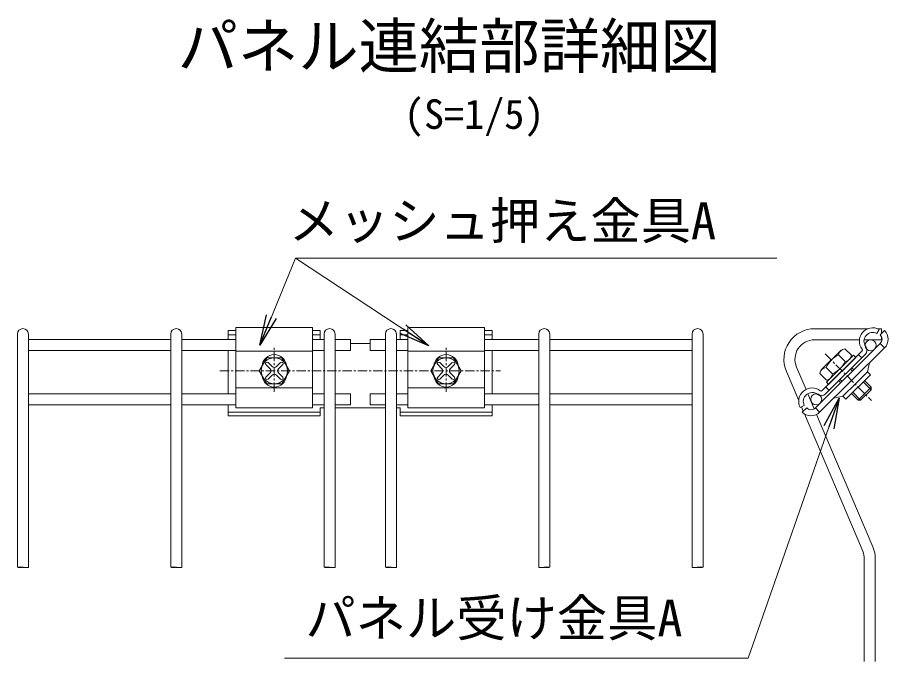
# Model space of a CAD drawing. Units: millimetres, scale not verified, with parts at other scales. Extents: x -4200 to 4200, y -2970 to 2970.
# Drawn here: x 989 to 2120, y -1234 to -394 of the extents above; entities that cross this region are included whole.
import ezdxf
from ezdxf.enums import TextEntityAlignment as Align

# ---------------------------------------------------------------- set-up
doc = ezdxf.new("R2010")
doc.units = ezdxf.units.MM
doc.header["$LTSCALE"] = 10
doc.linetypes.add('USER1', pattern=[2, 1.25, -0.25, 0.25, -0.25])
for name, color, linetype, lineweight in [('0-0_D-TTL-TXT', 7, 'Continuous', 25), ('0-2_D-BMK', 2, 'USER1', 13), ('0-3_D-STR2', 7, 'Continuous', 9), ('0-5_0', 7, 'Continuous', 25), ('0-7_D-STR-TXT', 7, 'Continuous', 13), ('0-8_D-STR3', 3, 'Continuous', 13)]:
    doc.layers.add(name, color=color, linetype=linetype, lineweight=lineweight)
doc.styles.add('ＭＳ ゴシック', font='')
doc.styles.get('ＭＳ ゴシック').set_extended_font_data('MS Gothic')

# ---------------------------------------------------------------- blocks, each defined once
blk = doc.blocks.new('_OPEN')
at = {"layer": '0-5_0'}
blk.add_line((0, 0), (-10, 0), dxfattribs=at)
blk.add_lwpolyline([(-10, 1.667), (0, 0), (-10, -1.667)], dxfattribs=at)

msp = doc.modelspace()

# ---------------------------------------------------------------- linework, layer by layer
at = {"layer": '0-2_D-BMK'}
for p, q in [((1324.22, -882.52), (1324.22, -824.6)), ((1548.22, -882.52), (1548.22, -824.6)), ((2042.69, -832.82), (2103.22, -893.84)), ((1253.01, -854.99), (1619.42, -854.99))]:
    msp.add_line(p, q, dxfattribs=at)
at = {"layer": '0-3_D-STR2'}
for p, q in [((2098.43, -800.05), (2028.91, -800.05)), ((2116.11, -800.05), (2111.13, -800.05)), ((2116.11, -806.64), (2116.11, -800.05)), ((989.02, -807.09), (989.02, -1111.12)), ((1003.42, -807.09), (1003.42, -1111.12)), ((1189.02, -814.29), (1003.42, -814.29)), ((1189.02, -807.09), (1189.02, -1111.12)), ((1203.42, -807.09), (1203.42, -1111.12)), ((1274.22, -814.29), (1203.42, -814.29)), ((1389.02, -814.29), (1374.22, -814.29)), ((1389.02, -807.09), (1389.02, -1111.12)), ((1403.42, -807.09), (1403.42, -1111.12)), ((1423.42, -814.29), (1403.42, -814.29)), ((1423.42, -828.69), (1423.42, -814.29)), ((1449.02, -828.69), (1449.02, -814.29)), ((1449.02, -814.29), (1469.02, -814.29)), ((1469.02, -807.09), (1469.02, -1111.12)), ((1483.42, -807.09), (1483.42, -1111.12)), ((1483.42, -814.29), (1498.22, -814.29)), ((1598.22, -814.29), (1669.02, -814.29)), ((1669.02, -807.09), (1669.02, -1111.12)), ((1683.42, -807.09), (1683.42, -1111.12)), ((1683.42, -814.29), (1869.02, -814.29)), ((1869.02, -807.09), (1869.02, -1111.12)), ((1883.42, -807.09), (1883.42, -1111.12)), ((2087.39, -814.45), (2028.91, -814.45)), ((2116.11, -814.45), (2093.44, -814.45)), ((2116.11, -814.45), (2116.11, -810.21)), ((1189.02, -828.69), (1003.42, -828.69)), ((1274.22, -828.69), (1203.42, -828.69)), ((1389.02, -828.69), (1374.22, -828.69)), ((1423.42, -828.69), (1403.42, -828.69)), ((1449.02, -828.69), (1469.02, -828.69)), ((1483.42, -828.69), (1498.22, -828.69)), ((1598.22, -828.69), (1669.02, -828.69)), ((1683.42, -828.69), (1869.02, -828.69)), ((1992.09, -855.68), (2008.23, -893.71)), ((2005.34, -850.05), (2017.73, -879.23)), ((1189.02, -884.79), (1003.42, -884.79)), ((1274.22, -884.79), (1203.42, -884.79)), ((1389.02, -884.79), (1374.22, -884.79)), ((1423.42, -884.79), (1403.42, -884.79)), ((1423.42, -899.19), (1423.42, -884.79)), ((1449.02, -884.79), (1469.02, -884.79)), ((1449.02, -899.19), (1449.02, -884.79)), ((1483.42, -884.79), (1498.22, -884.79)), ((1598.22, -884.79), (1669.02, -884.79)), ((1683.42, -884.79), (1869.02, -884.79)), ((2020.08, -884.77), (2028.45, -904.49)), ((1189.02, -899.19), (1003.42, -899.19)), ((1274.22, -899.19), (1203.42, -899.19)), ((1389.02, -899.19), (1374.22, -899.19)), ((1423.42, -899.19), (1403.42, -899.19)), ((1449.02, -899.19), (1469.02, -899.19)), ((1483.42, -899.19), (1498.22, -899.19)), ((1598.22, -899.19), (1669.02, -899.19)), ((1683.42, -899.19), (1869.02, -899.19)), ((2011.78, -902.07), (2014.16, -907.68)), ((2015.62, -911.12), (2091.67, -1090.28)), ((2031.59, -911.89), (2104.93, -1084.66)), ((2093.71, -1100.29), (2093.71, -1234.22)), ((2108.11, -1100.29), (2108.11, -1234.22))]:
    msp.add_line(p, q, dxfattribs=at)
for centre in [(2102.11, -821.65), (2031.03, -892.15)]:
    msp.add_circle(centre, 7.2, dxfattribs=at)
for centre, radius, start, end in [((996.22, -807.09), 7.2, 0, 180), ((1196.22, -807.09), 7.2, 0, 180), ((1396.22, -807.09), 7.2, 0, 180), ((1476.22, -807.09), 7.2, 0, 180), ((1676.22, -807.09), 7.2, 0, 180), ((1876.22, -807.09), 7.2, 0, 180), ((2028.91, -840.05), 40, 90, 203), ((2028.91, -840.05), 25.6, 90, 203), ((2068.11, -1100.29), 40, 0, 23), ((2068.11, -1100.29), 25.6, 0, 23)]:
    msp.add_arc(centre, radius, start, end, dxfattribs=at)
for centre, major_axis in [((992.62, -1111.12), (-3.6, 0)), ((1192.62, -1111.12), (-3.6, 0)), ((1392.62, -1111.12), (-3.6, 0)), ((1472.62, -1111.12), (-3.6, 0)), ((1679.82, -1111.12), (3.6, 0)), ((1879.82, -1111.12), (3.6, 0))]:
    msp.add_ellipse(centre, major_axis=major_axis, ratio=0.114898, dxfattribs=at)
for centre, major_axis, start_param, end_param in [((999.82, -1111.12), (3.6, 0), 3.141593, 6.2832842), ((1199.82, -1111.12), (3.6, 0), 3.141593, 6.2832842), ((1399.82, -1111.12), (3.6, 0), 3.141593, 6.2832842), ((1479.82, -1111.12), (3.6, 0), 3.141593, 6.2832842), ((1672.62, -1111.12), (-3.6, 0), 6.2830864, 9.4247776), ((1872.62, -1111.12), (-3.6, 0), 6.2830864, 9.4247776)]:
    msp.add_ellipse(centre, major_axis=major_axis, ratio=0.114898, start_param=start_param, end_param=end_param, dxfattribs=at)
at = {"layer": '0-7_D-STR-TXT'}
for p, q in [((1351.62, -707.86), (1306.04, -819.58)), ((1979.82, -707.86), (1351.62, -707.86)), ((1351.62, -707.86), (1523.94, -821.51)), ((1942.08, -1229.55), (2060.21, -892.56)), ((1337.37, -1229.55), (1942.08, -1229.55))]:
    msp.add_line(p, q, dxfattribs=at)
at = {"layer": '0-8_D-STR3'}
for p, q in [((1264.22, -814.29), (1264.22, -802.33)), ((1264.22, -802.33), (1274.22, -802.33)), ((1274.22, -798.35), (1274.22, -903.21)), ((1274.22, -798.35), (1374.22, -798.35)), ((1374.22, -798.35), (1374.22, -903.21)), ((1374.22, -802.33), (1384.22, -802.33)), ((1384.22, -802.33), (1384.22, -814.29)), ((1498.22, -802.33), (1488.22, -802.33)), ((1488.22, -802.33), (1488.22, -814.29)), ((1498.22, -798.35), (1498.22, -903.21)), ((1598.22, -798.35), (1498.22, -798.35)), ((1598.22, -798.35), (1598.22, -903.21)), ((1608.22, -802.33), (1598.22, -802.33)), ((1608.22, -814.29), (1608.22, -802.33)), ((2110.19, -806.2), (2113.01, -800.91)), ((2114.57, -808.16), (2120.3, -802.49)), ((1264.22, -807.96), (1274.22, -807.96)), ((1374.22, -807.96), (1384.22, -807.96)), ((1498.22, -807.96), (1488.22, -807.96)), ((1608.22, -807.96), (1598.22, -807.96)), ((1449.02, -819.27), (1423.42, -819.27)), ((2029.9, -903.35), (2114.56, -819.43)), ((2035.53, -909.03), (2120.2, -825.12)), ((2114.56, -819.43), (2120.2, -825.12)), ((1264.22, -884.79), (1264.22, -828.69)), ((1274.22, -829.38), (1374.22, -829.38)), ((1598.22, -829.38), (1498.22, -829.38)), ((1608.22, -884.79), (1608.22, -828.69)), ((2063.75, -828.04), (2038.14, -853.44)), ((2038.99, -880.77), (2090.64, -829.54)), ((2043.22, -885.03), (2094.86, -833.8)), ((2079.76, -834.7), (2044.26, -869.91)), ((2060.32, -834.26), (2068.77, -842.78)), ((2068.48, -826.17), (2076.93, -834.68)), ((2079.76, -834.7), (2082.58, -837.54)), ((2086.14, -834), (2090.37, -838.26)), ((1314.38, -837.96), (1304.54, -854.99)), ((1313.3, -846.81), (1318.76, -852.26)), ((1334.05, -837.96), (1314.38, -837.96)), ((1316.03, -844.08), (1321.49, -849.53)), ((1332.4, -844.08), (1326.94, -849.53)), ((1335.13, -846.81), (1329.67, -852.26)), ((1334.05, -837.96), (1343.89, -854.99)), ((1538.38, -837.96), (1528.54, -854.99)), ((1537.3, -846.81), (1542.76, -852.26)), ((1538.38, -837.96), (1558.05, -837.96)), ((1540.03, -844.08), (1545.49, -849.53)), ((1556.4, -844.08), (1550.94, -849.53)), ((1559.13, -846.81), (1553.67, -852.26)), ((1558.05, -837.96), (1567.89, -854.99)), ((2082.58, -837.54), (2047.08, -872.75)), ((2074.59, -839.83), (2049.39, -864.82)), ((1314.38, -872.03), (1304.54, -854.99)), ((1313.3, -863.18), (1318.76, -857.72)), ((1335.13, -863.18), (1329.67, -857.72)), ((1334.05, -872.03), (1343.89, -854.99)), ((1538.38, -872.03), (1528.54, -854.99)), ((1537.3, -863.18), (1542.76, -857.72)), ((1559.13, -863.18), (1553.67, -857.72)), ((1558.05, -872.03), (1567.89, -854.99)), ((2035.82, -858.56), (2044.27, -867.08)), ((2043.99, -850.46), (2052.44, -858.98)), ((2075.87, -852.64), (2078.44, -855.24)), ((2077.57, -850.95), (2080.15, -853.55)), ((1316.03, -865.91), (1321.49, -860.45)), ((1332.4, -865.91), (1326.94, -860.45)), ((1540.03, -865.91), (1545.49, -860.45)), ((1556.4, -865.91), (1550.94, -860.45)), ((2044.26, -869.91), (2047.08, -872.75)), ((2060.53, -867.85), (2063.1, -870.44)), ((2062.24, -866.16), (2064.81, -868.75)), ((2092.44, -869.35), (2102.63, -879.62)), ((2094.15, -867.66), (2102.64, -876.23)), ((1274.22, -877.15), (1374.22, -877.15)), ((1334.05, -872.03), (1314.38, -872.03)), ((1598.22, -877.15), (1498.22, -877.15)), ((1538.38, -872.03), (1558.05, -872.03)), ((2043.54, -876.25), (2047.77, -880.51)), ((2102.64, -876.23), (2085.6, -893.13)), ((2102.63, -879.62), (2089, -893.14)), ((2102.64, -876.23), (2102.63, -879.62)), ((2054.16, -890.56), (2065.94, -888.19)), ((2077.1, -884.55), (2085.6, -893.13)), ((2078.8, -882.86), (2089, -893.14)), ((2089, -893.14), (2085.6, -893.13)), ((1264.22, -899.19), (1264.22, -913.5)), ((1274.22, -903.21), (1374.22, -903.21)), ((1389.02, -903.18), (1384.22, -903.18)), ((1384.22, -913.5), (1384.22, -903.18)), ((1469.02, -903.18), (1403.42, -903.18)), ((1483.42, -903.18), (1488.22, -903.18)), ((1488.22, -913.5), (1488.22, -903.18)), ((1598.22, -903.21), (1498.22, -903.21)), ((1608.22, -899.19), (1608.22, -913.5)), ((2015.5, -900.13), (2010.18, -902.91)), ((2018.59, -903.3), (2012.91, -908.93)), ((2029.9, -903.35), (2035.53, -909.03)), ((1264.22, -908.77), (1384.22, -908.77)), ((1264.22, -913.5), (1384.22, -913.5)), ((1608.22, -908.77), (1488.22, -908.77)), ((1608.22, -913.5), (1488.22, -913.5))]:
    msp.add_line(p, q, dxfattribs=at)
for points in [[(2100.43, -844.71), (2097.96, -856.46), (2081.08, -873.19)], [(2069.66, -891.93), (2101.65, -860.22), (2097.96, -856.46)], [(2069.66, -891.93), (2065.94, -888.19), (2082.81, -871.47)]]:
    msp.add_lwpolyline(points, dxfattribs=at)
for centre in [(1324.22, -854.99), (1548.22, -854.99)]:
    msp.add_circle(centre, 17.04, dxfattribs=at)
for centre, radius, start, end in [((2104.78, -816.35), 17.5, 61.96631, 217.1074), ((2108.93, -813.75), 16, 314.74497, 44.74497), ((2104.78, -816.35), 11.5, 61.96631, 217.1074), ((2108.93, -813.75), 8, 314.74497, 44.74497), ((2089.23, -828.12), 8, 314.76966, 37.1074), ((1324.21, -849.84), 16, 4.65818, 175.34501), ((1548.22, -849.84), 16, 4.65499, 175.34182), ((2074.73, -865.13), 34.06, 115.03696, 154.50019), ((2069.31, -835.17), 9.04, 95.28636, 174.25078), ((2067.77, -833.61), 9.22, 276.20307, 353.33408), ((2089.23, -828.12), 2, 314.76966, 37.1074), ((1314.66, -845.44), 1.93, 44.99953, 224.99952), ((1333.77, -845.44), 1.93, 315, 135), ((1538.66, -845.44), 1.93, 45, 225), ((1557.77, -845.44), 1.93, 315.00048, 135.00047), ((2038.02, -828.12), 34.06, 295.03696, 334.50019), ((1316.03, -854.99), 3.86, 314.99999, 45), ((1324.21, -846.81), 3.86, 225.00001, 314.99999), ((1324.21, -863.18), 3.86, 45, 135), ((1332.4, -854.99), 3.86, 135, 225.00001), ((1540.03, -854.99), 3.86, 314.99999, 45), ((1548.22, -846.81), 3.86, 225.00001, 314.99999), ((1548.22, -863.18), 3.86, 45, 135), ((1556.4, -854.99), 3.86, 135, 225.00001), ((2044.98, -859.63), 9.22, 96.17509, 173.36206), ((2043.29, -857.92), 9.21, 276.14356, 353.39359), ((1324.22, -860.09), 16, 184.89555, 355.10576), ((1314.66, -864.55), 1.93, 135, 314.99998), ((1333.77, -864.55), 1.93, 225.00001, 44.99999), ((1548.22, -860.09), 16, 184.89424, 355.10445), ((1538.66, -864.55), 1.93, 135.00001, 314.99999), ((1557.77, -864.55), 1.93, 225.00002, 45), ((2025.69, -894.81), 17.5, 52.43191, 207.57301), ((2037.58, -879.35), 2, 232.43191, 314.76966), ((2025.69, -894.81), 11.5, 52.43191, 207.57301), ((2037.58, -879.35), 8, 232.43191, 314.76966), ((2024.27, -897.66), 8, 224.74497, 314.74497), ((2024.27, -897.66), 16, 224.74497, 314.74497)]:
    msp.add_arc(centre, radius, start, end, dxfattribs=at)

# ---------------------------------------------------------------- block references
at = {"layer": '0-7_D-STR-TXT', "xscale": 4, "yscale": 4}
for p, rotation in [((1305.28, -821.43), 247.80393), ((1525.61, -822.61), 326.59452), ((2060.87, -890.67), 70.68254)]:
    msp.add_blockref('_OPEN', p, dxfattribs=dict(at, rotation=rotation))

# ---------------------------------------------------------------- texts
at = {"layer": '0-0_D-TTL-TXT', "style": 'ＭＳ ゴシック'}
for s, height, p in [('パネル連結部詳細図', 57.7, (1198.07, -477.63)), ('(S=1/5)', 38.49, (1493.24, -551.03))]:
    msp.add_text(s, height=height, dxfattribs=at).set_placement(p, align=Align.BOTTOM_LEFT)
at = {"layer": '0-7_D-STR-TXT', "style": 'ＭＳ ゴシック'}
for s, p in [('メッシュ押え金具A', (1342.97, -697.76)), ('パネル受け金具A', (1364.68, -1215.75))]:
    msp.add_text(s, height=48.09, dxfattribs=at).set_placement(p, align=Align.BOTTOM_LEFT)

doc.saveas('drawing.dxf')
